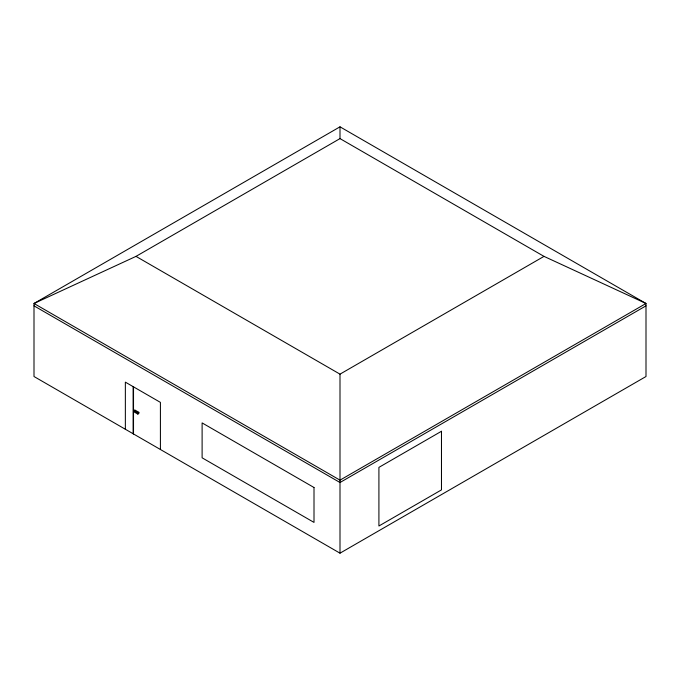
<?xml version="1.0" encoding="UTF-8"?>
<svg xmlns="http://www.w3.org/2000/svg" width="680" height="680" viewBox="0 0 680 680"><rect width="100%" height="100%" fill="white"/><g stroke="black" fill="none" stroke-linecap="round" stroke-linejoin="round"><path stroke-width="1.02" d="M340 126.82L34 303.484L34 376.516L340 553.18L646 376.516L646 303.484L340 126.82L340 138.601L544 256.377L646 303.484L340 480.156L34 303.484L136 256.377L340 138.601M133.748 410.541L134.768 409.955L138.847 412.309L138.847 413.491L137.828 414.077L133.748 411.723L133.748 410.541L137.828 412.904L138.847 412.309M136 256.377L340 374.153L544 256.377M646 305.847L340 482.511L34 305.847M340 374.153L340 553.18M160.412 449.488L160.412 402.381L125.358 382.143L125.358 429.258M137.828 412.904L137.828 414.077M133.518 386.852L133.518 433.967M133.11 386.623L133.11 433.729M441.473 431.264L378.913 467.381L378.913 525.997L441.473 489.889L441.473 431.264M314.007 487.509L202.113 422.909L202.113 457.81L314.007 522.41L314.007 487.509"/></g></svg>
